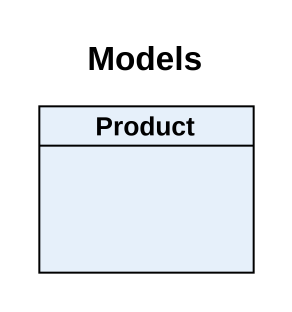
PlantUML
@startuml
title Models
hide circle
hide empty members
class Product
@enduml
